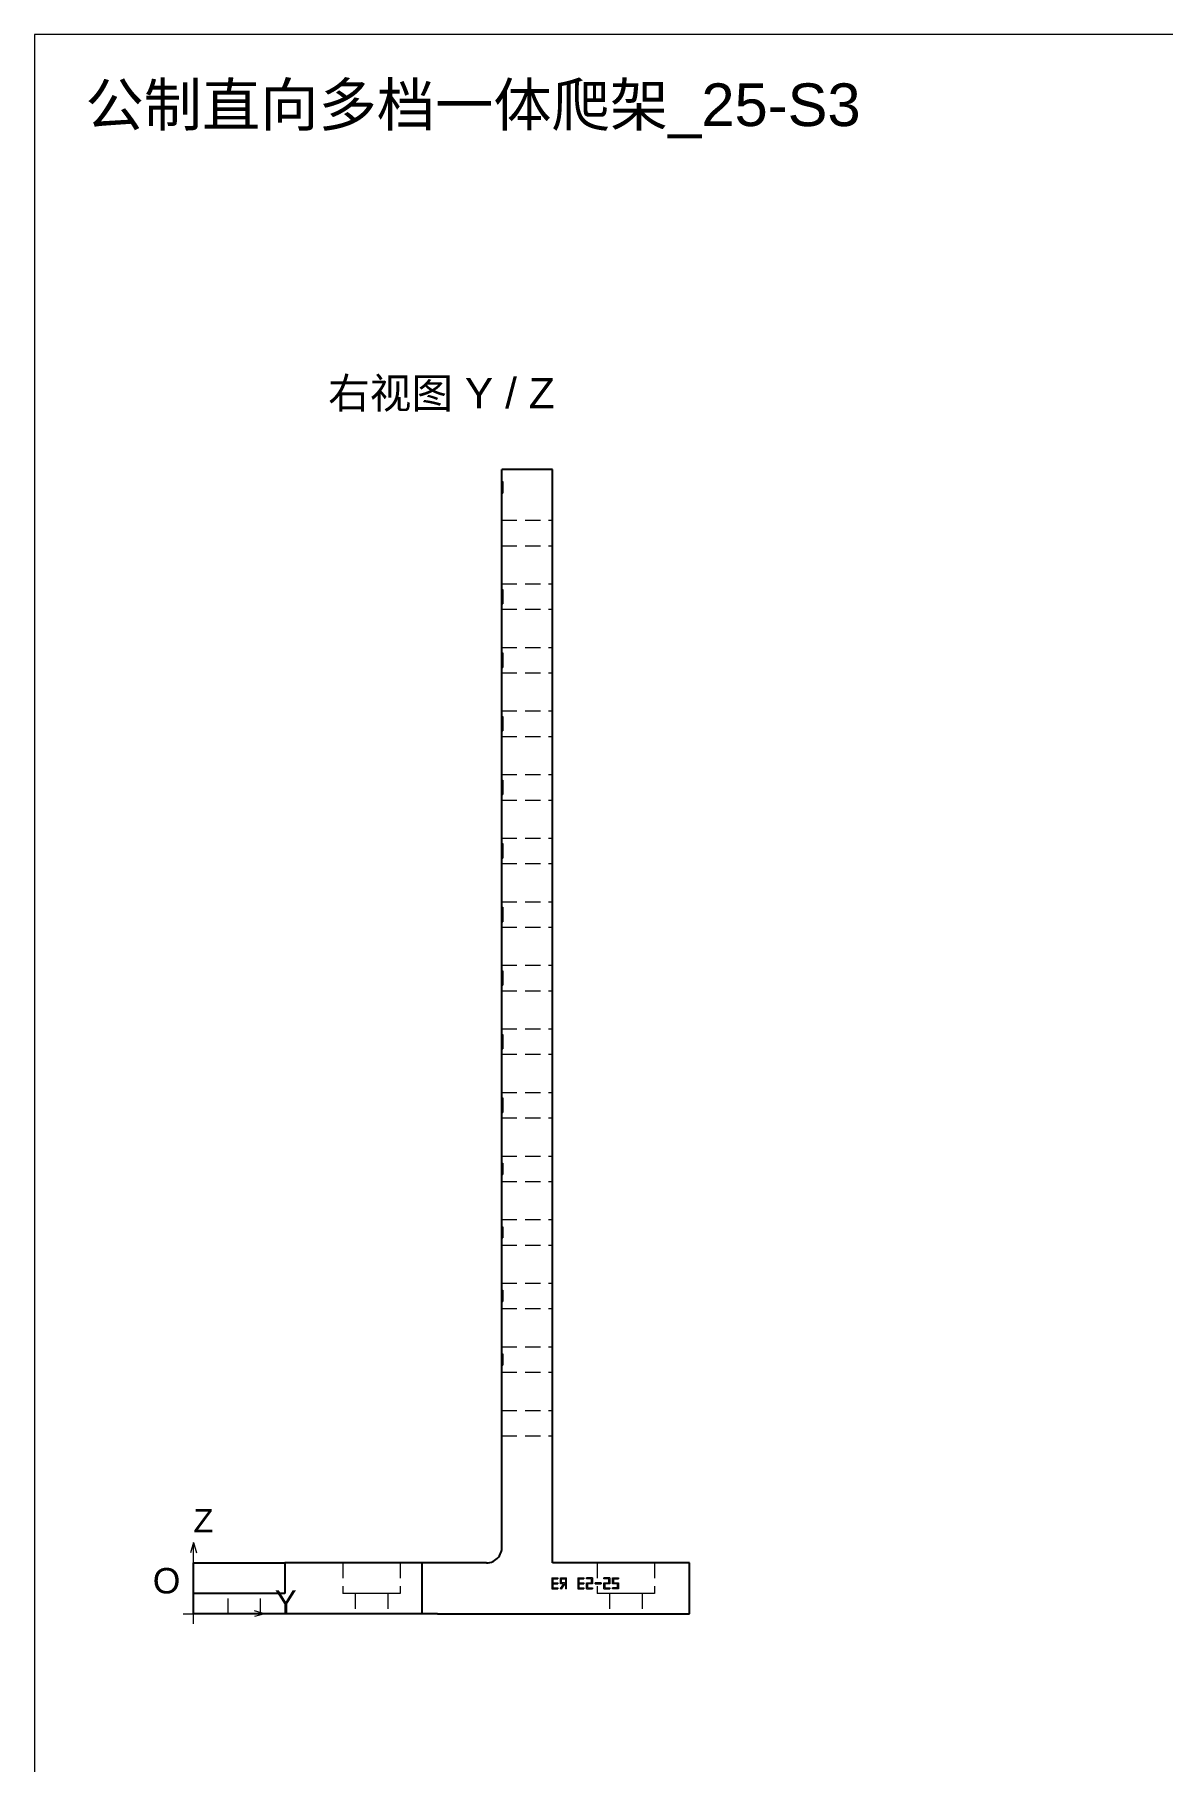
# Paper-space layout '01_三视图' of a CAD drawing. Header units: millimetres. Extents: x 8 to 451, y 8 to 289.
# Drawn here: x 8 to 118.9, y 119.2 to 289 of the extents above; entities that cross this region are included whole.
import ezdxf
from ezdxf.enums import TextEntityAlignment as Align

# ---------------------------------------------------------------- set-up
doc = ezdxf.new("R2010")
doc.units = ezdxf.units.MM
doc.linetypes.add('WP_HIDDEN', pattern=[2.3, 1.5, -0.8])
for name, color, linetype, lineweight in [('ANNOTATIONS', 7, 'CONTINUOUS', 18), ('HIDDEN', 7, 'WP_HIDDEN', 13), ('VISIBLE', 7, 'CONTINUOUS', 25)]:
    doc.layers.add(name, color=color, linetype=linetype, lineweight=lineweight)
doc.styles.add('CJK', font='Arial Unicode.ttf')

psp = doc.layouts.new('01_三视图')

# ---------------------------------------------------------------- linework, layer by layer
at = {"layer": 'ANNOTATIONS'}
for p, q in [((412, 289), (8, 289)), ((8, 289), (8, 8)), ((23.62, 140.75), (23.34, 139.75)), ((23.62, 133.75), (23.62, 140.75)), ((23.62, 140.75), (23.91, 139.75)), ((23.62, 132.75), (23.62, 134.75)), ((22.62, 133.75), (24.62, 133.75)), ((23.62, 133.75), (30.62, 133.75)), ((30.62, 133.75), (29.62, 134.03)), ((30.62, 133.75), (29.62, 133.47))]:
    psp.add_line(p, q, dxfattribs=at)
at = {"layer": 'HIDDEN'}
for points in [[(53.92, 245.05), (53.92, 243.95)], [(53.92, 244.95), (53.92, 245.05)], [(53.92, 245.05), (53.92, 244.45)], [(53.92, 245.05), (54.03, 245.05)], [(53.92, 244.55), (53.92, 244.95)], [(53.92, 244.95), (54.03, 244.95)], [(53.92, 244.57), (53.92, 244.55)], [(53.92, 244.57), (54.03, 244.57)], [(53.92, 244.45), (53.92, 244.55)], [(53.92, 244.55), (53.92, 243.95)], [(53.92, 244.55), (54.03, 244.55)], [(54.03, 245.05), (54.03, 243.95)], [(54.03, 244.95), (54.03, 245.05)], [(54.03, 245.05), (54.03, 244.45)], [(54.03, 244.55), (54.03, 244.95)], [(54.03, 244.57), (54.03, 244.55)], [(54.03, 244.45), (54.03, 244.55)], [(54.03, 244.55), (54.03, 243.95)], [(53.92, 244.05), (53.92, 244.45)], [(53.92, 244.45), (53.92, 243.99)], [(53.92, 243.93), (53.92, 244.45)], [(53.92, 244.45), (53.92, 243.95)], [(53.92, 244.45), (54.03, 244.45)], [(53.92, 243.95), (53.92, 244.05)], [(53.92, 244.05), (54.03, 244.05)], [(53.92, 243.99), (53.92, 243.93)], [(53.92, 243.99), (54.03, 243.99)], [(53.92, 243.95), (54.03, 243.95)], [(53.92, 243.93), (54.03, 243.93)], [(54.03, 244.05), (54.03, 244.45)], [(54.03, 244.45), (54.03, 243.99)], [(54.03, 243.93), (54.03, 244.45)], [(54.03, 244.45), (54.03, 243.95)], [(54.03, 243.95), (54.03, 244.05)], [(54.03, 243.99), (54.03, 243.93)], [(53.92, 238.75), (53.92, 238.78), (53.92, 238.87), (53.92, 239.02), (53.92, 239.22), (53.92, 239.46), (53.92, 239.72), (53.92, 240), (53.92, 240.28), (53.92, 240.54), (53.92, 240.78), (53.92, 240.98), (53.92, 241.13), (53.92, 241.22), (53.92, 241.25)], [(53.92, 241.25), (58.93, 241.25)], [(58.93, 238.75), (58.93, 238.78), (58.93, 238.87), (58.93, 239.02), (58.93, 239.22), (58.93, 239.46), (58.93, 239.72), (58.93, 240), (58.93, 240.28), (58.93, 240.54), (58.93, 240.78), (58.93, 240.98), (58.93, 241.13), (58.93, 241.22), (58.93, 241.25)], [(53.92, 238.75), (58.93, 238.75)], [(53.92, 232.5), (53.92, 232.53), (53.92, 232.62), (53.92, 232.77), (53.92, 232.97), (53.92, 233.21), (53.92, 233.47), (53.92, 233.75), (53.92, 234.03), (53.92, 234.29), (53.92, 234.53), (53.92, 234.73), (53.92, 234.88), (53.92, 234.97), (53.92, 235)], [(53.92, 235), (58.93, 235)], [(53.92, 233.2), (53.92, 234.46)], [(53.92, 234.46), (53.92, 233.46)], [(53.92, 234.46), (54.03, 234.46)], [(53.92, 233.2), (53.92, 234.3)], [(53.92, 234.3), (53.92, 233.7)], [(53.92, 234.2), (53.92, 234.3)], [(53.92, 233.46), (53.92, 234.3)], [(53.92, 234.3), (53.92, 233.04)], [(53.92, 234.3), (54.03, 234.3)], [(54.03, 233.2), (54.03, 234.46)], [(54.03, 234.46), (54.03, 233.46)], [(54.03, 234.3), (54.03, 233.2)], [(54.03, 234.2), (54.03, 234.3)], [(54.03, 234.3), (54.03, 233.7)], [(54.03, 233.46), (54.03, 234.3)], [(54.03, 234.3), (54.03, 233.04)], [(58.93, 232.5), (58.93, 232.53), (58.93, 232.62), (58.93, 232.77), (58.93, 232.97), (58.93, 233.21), (58.93, 233.47), (58.93, 233.75), (58.93, 234.03), (58.93, 234.29), (58.93, 234.53), (58.93, 234.73), (58.93, 234.88), (58.93, 234.97), (58.93, 235)], [(53.92, 233.8), (53.92, 234.2)], [(53.92, 233.3), (53.92, 234.2)], [(53.92, 234.2), (54.03, 234.2)], [(53.92, 233.04), (53.92, 234.04)], [(53.92, 234.04), (53.92, 233.2)], [(53.92, 234.04), (54.03, 234.04)], [(53.92, 233.2), (53.92, 233.8)], [(53.92, 233.8), (54.03, 233.8)], [(53.92, 233.7), (53.92, 233.3)], [(53.92, 233.7), (54.03, 233.7)], [(53.92, 233.46), (54.03, 233.46)], [(53.92, 233.3), (53.92, 233.2)], [(53.92, 233.3), (54.03, 233.3)], [(53.92, 233.2), (54.03, 233.2)], [(53.92, 233.04), (54.03, 233.04)], [(54.03, 233.8), (54.03, 234.2)], [(54.03, 234.2), (54.03, 233.3)], [(54.03, 234.04), (54.03, 233.2)], [(54.03, 233.04), (54.03, 234.04)], [(54.03, 233.2), (54.03, 233.8)], [(54.03, 233.7), (54.03, 233.3)], [(54.03, 233.3), (54.03, 233.2)], [(53.92, 232.5), (58.93, 232.5)], [(53.92, 226.25), (53.92, 226.28), (53.92, 226.37), (53.92, 226.52), (53.92, 226.72), (53.92, 226.96), (53.92, 227.22), (53.92, 227.5), (53.92, 227.78), (53.92, 228.04), (53.92, 228.28), (53.92, 228.48), (53.92, 228.63), (53.92, 228.72), (53.92, 228.75)], [(53.92, 228.75), (58.93, 228.75)], [(53.92, 226.95), (53.92, 228.21)], [(53.92, 228.21), (53.92, 227.21)], [(53.92, 228.21), (54.03, 228.21)], [(53.92, 227.84), (53.92, 228.17)], [(53.92, 228.17), (53.92, 227.05)], [(53.92, 228.17), (54.03, 228.17)], [(53.92, 227.45), (53.92, 228.05)], [(53.92, 228.05), (53.92, 227.95)], [(53.92, 228.05), (53.92, 226.95)], [(53.92, 227.21), (53.92, 228.05)], [(53.92, 228.05), (53.92, 226.79)], [(53.92, 228.05), (54.03, 228.05)], [(53.92, 227.95), (53.92, 227.55)], [(53.92, 226.95), (53.92, 227.95)], [(53.92, 227.05), (53.92, 227.95)], [(53.92, 227.95), (54.03, 227.95)], [(53.92, 227.78), (53.92, 227.84)], [(53.92, 227.84), (54.03, 227.84)], [(53.92, 227.05), (53.92, 227.83)], [(53.92, 227.83), (53.92, 227.78)], [(53.92, 227.83), (54.03, 227.83)], [(53.92, 226.79), (53.92, 227.79)], [(53.92, 227.79), (53.92, 226.95)], [(53.92, 227.79), (54.03, 227.79)], [(53.92, 227.78), (54.03, 227.78)], [(53.92, 227.55), (53.92, 226.95)], [(53.92, 227.55), (54.03, 227.55)], [(54.03, 226.95), (54.03, 228.21)], [(54.03, 228.21), (54.03, 227.21)], [(54.03, 228.17), (54.03, 227.05)], [(54.03, 227.84), (54.03, 228.17)], [(54.03, 228.05), (54.03, 227.95)], [(54.03, 227.45), (54.03, 228.05)], [(54.03, 228.05), (54.03, 226.95)], [(54.03, 227.21), (54.03, 228.05)], [(54.03, 228.05), (54.03, 226.79)], [(54.03, 227.95), (54.03, 227.55)], [(54.03, 226.95), (54.03, 227.95)], [(54.03, 227.95), (54.03, 227.05)], [(54.03, 227.78), (54.03, 227.84)], [(54.03, 227.83), (54.03, 227.78)], [(54.03, 227.05), (54.03, 227.83)], [(54.03, 227.79), (54.03, 226.95)], [(54.03, 226.79), (54.03, 227.79)], [(54.03, 227.55), (54.03, 226.95)], [(58.93, 226.25), (58.93, 226.28), (58.93, 226.37), (58.93, 226.52), (58.93, 226.72), (58.93, 226.96), (58.93, 227.22), (58.93, 227.5), (58.93, 227.78), (58.93, 228.04), (58.93, 228.28), (58.93, 228.48), (58.93, 228.63), (58.93, 228.72), (58.93, 228.75)], [(53.92, 227.05), (53.92, 227.45)], [(53.92, 227.45), (54.03, 227.45)], [(53.92, 227.21), (54.03, 227.21)], [(53.92, 226.95), (53.92, 227.05)], [(53.92, 227.05), (54.03, 227.05)], [(53.92, 226.95), (54.03, 226.95)], [(53.92, 226.79), (54.03, 226.79)], [(53.92, 226.25), (58.93, 226.25)], [(54.03, 227.05), (54.03, 227.45)], [(54.03, 226.95), (54.03, 227.05)], [(53.92, 220), (53.92, 220.03), (53.92, 220.12), (53.92, 220.27), (53.92, 220.47), (53.92, 220.71), (53.92, 220.97), (53.92, 221.25), (53.92, 221.53), (53.92, 221.79), (53.92, 222.03), (53.92, 222.23), (53.92, 222.38), (53.92, 222.47), (53.92, 222.5)], [(53.92, 222.5), (58.93, 222.5)], [(58.93, 220), (58.93, 220.03), (58.93, 220.12), (58.93, 220.27), (58.93, 220.47), (58.93, 220.71), (58.93, 220.97), (58.93, 221.25), (58.93, 221.53), (58.93, 221.79), (58.93, 222.03), (58.93, 222.23), (58.93, 222.38), (58.93, 222.47), (58.93, 222.5)], [(53.92, 220.7), (53.92, 221.96)], [(53.92, 221.96), (53.92, 220.96)], [(53.92, 221.96), (54.03, 221.96)], [(53.92, 221.59), (53.92, 221.92)], [(53.92, 221.92), (53.92, 220.8)], [(53.92, 221.92), (54.03, 221.92)], [(53.92, 221.2), (53.92, 221.8)], [(53.92, 221.8), (53.92, 221.7)], [(53.92, 221.8), (53.92, 220.7)], [(53.92, 220.96), (53.92, 221.8)], [(53.92, 221.8), (53.92, 220.54)], [(53.92, 221.8), (54.03, 221.8)], [(53.92, 221.7), (53.92, 221.3)], [(53.92, 220.7), (53.92, 221.7)], [(53.92, 220.8), (53.92, 221.7)], [(53.92, 221.7), (54.03, 221.7)], [(53.92, 221.53), (53.92, 221.59)], [(53.92, 221.59), (54.03, 221.59)], [(53.92, 220.8), (53.92, 221.58)], [(53.92, 221.58), (53.92, 221.53)], [(53.92, 221.58), (54.03, 221.58)], [(53.92, 220.54), (53.92, 221.54)], [(53.92, 221.54), (53.92, 220.7)], [(53.92, 221.54), (54.03, 221.54)], [(53.92, 221.53), (54.03, 221.53)], [(53.92, 221.3), (53.92, 220.7)], [(53.92, 221.3), (54.03, 221.3)], [(53.92, 220.8), (53.92, 221.2)], [(53.92, 221.2), (54.03, 221.2)], [(53.92, 220.96), (54.03, 220.96)], [(53.92, 220.7), (53.92, 220.8)], [(53.92, 220.8), (54.03, 220.8)], [(53.92, 220.7), (54.03, 220.7)], [(54.03, 220.7), (54.03, 221.96)], [(54.03, 221.96), (54.03, 220.96)], [(54.03, 221.92), (54.03, 220.8)], [(54.03, 221.59), (54.03, 221.92)], [(54.03, 221.8), (54.03, 221.7)], [(54.03, 221.2), (54.03, 221.8)], [(54.03, 221.8), (54.03, 220.7)], [(54.03, 220.96), (54.03, 221.8)], [(54.03, 221.8), (54.03, 220.54)], [(54.03, 221.7), (54.03, 221.3)], [(54.03, 220.7), (54.03, 221.7)], [(54.03, 221.7), (54.03, 220.8)], [(54.03, 221.53), (54.03, 221.59)], [(54.03, 221.58), (54.03, 221.53)], [(54.03, 220.8), (54.03, 221.58)], [(54.03, 221.54), (54.03, 220.7)], [(54.03, 220.54), (54.03, 221.54)], [(54.03, 221.3), (54.03, 220.7)], [(54.03, 220.8), (54.03, 221.2)], [(54.03, 220.7), (54.03, 220.8)], [(53.92, 220.54), (54.03, 220.54)], [(53.92, 220), (58.93, 220)], [(53.92, 213.75), (53.92, 213.78), (53.92, 213.87), (53.92, 214.02), (53.92, 214.22), (53.92, 214.46), (53.92, 214.72), (53.92, 215), (53.92, 215.28), (53.92, 215.54), (53.92, 215.78), (53.92, 215.98), (53.92, 216.13), (53.92, 216.22), (53.92, 216.25)], [(53.92, 216.25), (58.93, 216.25)], [(53.92, 214.45), (53.92, 215.71)], [(53.92, 215.71), (53.92, 214.71)], [(53.92, 215.71), (54.03, 215.71)], [(53.92, 215.34), (53.92, 215.67)], [(53.92, 215.67), (53.92, 214.55)], [(53.92, 215.67), (54.03, 215.67)], [(54.03, 214.45), (54.03, 215.71)], [(54.03, 215.71), (54.03, 214.71)], [(54.03, 215.67), (54.03, 214.55)], [(54.03, 215.34), (54.03, 215.67)], [(58.93, 213.75), (58.93, 213.78), (58.93, 213.87), (58.93, 214.02), (58.93, 214.22), (58.93, 214.46), (58.93, 214.72), (58.93, 215), (58.93, 215.28), (58.93, 215.54), (58.93, 215.78), (58.93, 215.98), (58.93, 216.13), (58.93, 216.22), (58.93, 216.25)], [(53.92, 214.95), (53.92, 215.55)], [(53.92, 215.55), (53.92, 215.45)], [(53.92, 214.45), (53.92, 215.55)], [(53.92, 214.71), (53.92, 215.55)], [(53.92, 215.55), (53.92, 214.29)], [(53.92, 215.55), (54.03, 215.55)], [(53.92, 215.45), (53.92, 215.05)], [(53.92, 214.55), (53.92, 215.45)], [(53.92, 215.45), (54.03, 215.45)], [(53.92, 215.28), (53.92, 215.34)], [(53.92, 215.34), (54.03, 215.34)], [(53.92, 214.55), (53.92, 215.33)], [(53.92, 215.33), (53.92, 215.28)], [(53.92, 215.33), (54.03, 215.33)], [(53.92, 214.29), (53.92, 215.29)], [(53.92, 215.29), (53.92, 214.45)], [(53.92, 215.29), (54.03, 215.29)], [(53.92, 215.28), (54.03, 215.28)], [(53.92, 215.05), (53.92, 214.45)], [(53.92, 215.05), (54.03, 215.05)], [(53.92, 214.55), (53.92, 214.95)], [(53.92, 214.95), (54.03, 214.95)], [(53.92, 214.71), (54.03, 214.71)], [(53.92, 214.45), (53.92, 214.55)], [(53.92, 214.55), (54.03, 214.55)], [(53.92, 214.45), (54.03, 214.45)], [(53.92, 214.29), (54.03, 214.29)], [(54.03, 215.55), (54.03, 215.45)], [(54.03, 214.95), (54.03, 215.55)], [(54.03, 214.45), (54.03, 215.55)], [(54.03, 214.71), (54.03, 215.55)], [(54.03, 215.55), (54.03, 214.29)], [(54.03, 215.45), (54.03, 215.05)], [(54.03, 215.45), (54.03, 214.55)], [(54.03, 215.28), (54.03, 215.34)], [(54.03, 215.33), (54.03, 215.28)], [(54.03, 214.55), (54.03, 215.33)], [(54.03, 215.29), (54.03, 214.45)], [(54.03, 214.29), (54.03, 215.29)], [(54.03, 215.05), (54.03, 214.45)], [(54.03, 214.55), (54.03, 214.95)], [(54.03, 214.45), (54.03, 214.55)], [(53.92, 213.75), (58.93, 213.75)], [(53.92, 207.5), (53.92, 207.53), (53.92, 207.62), (53.92, 207.77), (53.92, 207.97), (53.92, 208.21), (53.92, 208.47), (53.92, 208.75), (53.92, 209.03), (53.92, 209.29), (53.92, 209.53), (53.92, 209.73), (53.92, 209.88), (53.92, 209.97), (53.92, 210)], [(53.92, 210), (58.93, 210)], [(53.92, 208.2), (53.92, 209.46)], [(53.92, 209.46), (53.92, 208.46)], [(53.92, 209.46), (54.03, 209.46)], [(53.92, 209.09), (53.92, 209.42)], [(53.92, 209.42), (53.92, 208.3)], [(53.92, 209.42), (54.03, 209.42)], [(53.92, 208.2), (53.92, 209.3)], [(53.92, 208.7), (53.92, 209.3)], [(53.92, 209.3), (53.92, 209.2)], [(53.92, 208.46), (53.92, 209.3)], [(53.92, 209.3), (53.92, 208.04)], [(53.92, 209.3), (54.03, 209.3)], [(53.92, 209.2), (53.92, 208.8)], [(53.92, 208.3), (53.92, 209.2)], [(53.92, 209.2), (54.03, 209.2)], [(53.92, 209.03), (53.92, 209.09)], [(53.92, 209.09), (54.03, 209.09)], [(53.92, 208.3), (53.92, 209.08)], [(53.92, 209.08), (53.92, 209.03)], [(53.92, 209.08), (54.03, 209.08)], [(53.92, 208.04), (53.92, 209.04)], [(53.92, 209.04), (53.92, 208.2)], [(53.92, 209.04), (54.03, 209.04)], [(53.92, 209.03), (54.03, 209.03)], [(54.03, 208.2), (54.03, 209.46)], [(54.03, 209.46), (54.03, 208.46)], [(54.03, 209.42), (54.03, 208.3)], [(54.03, 209.09), (54.03, 209.42)], [(54.03, 209.3), (54.03, 208.2)], [(54.03, 209.3), (54.03, 209.2)], [(54.03, 208.7), (54.03, 209.3)], [(54.03, 208.46), (54.03, 209.3)], [(54.03, 209.3), (54.03, 208.04)], [(54.03, 209.2), (54.03, 208.8)], [(54.03, 209.2), (54.03, 208.3)], [(54.03, 209.03), (54.03, 209.09)], [(54.03, 209.08), (54.03, 209.03)], [(54.03, 208.3), (54.03, 209.08)], [(54.03, 209.04), (54.03, 208.2)], [(54.03, 208.04), (54.03, 209.04)], [(58.93, 207.5), (58.93, 207.53), (58.93, 207.62), (58.93, 207.77), (58.93, 207.97), (58.93, 208.21), (58.93, 208.47), (58.93, 208.75), (58.93, 209.03), (58.93, 209.29), (58.93, 209.53), (58.93, 209.73), (58.93, 209.88), (58.93, 209.97), (58.93, 210)], [(53.92, 208.8), (53.92, 208.2)], [(53.92, 208.8), (54.03, 208.8)], [(53.92, 208.3), (53.92, 208.7)], [(53.92, 208.7), (54.03, 208.7)], [(53.92, 208.46), (54.03, 208.46)], [(53.92, 208.2), (53.92, 208.3)], [(53.92, 208.3), (54.03, 208.3)], [(53.92, 208.2), (54.03, 208.2)], [(53.92, 208.04), (54.03, 208.04)], [(53.92, 207.5), (58.93, 207.5)], [(54.03, 208.8), (54.03, 208.2)], [(54.03, 208.3), (54.03, 208.7)], [(54.03, 208.2), (54.03, 208.3)], [(53.92, 201.25), (53.92, 201.28), (53.92, 201.37), (53.92, 201.52), (53.92, 201.72), (53.92, 201.96), (53.92, 202.22), (53.92, 202.5), (53.92, 202.78), (53.92, 203.04), (53.92, 203.28), (53.92, 203.48), (53.92, 203.63), (53.92, 203.72), (53.92, 203.75)], [(53.92, 203.75), (58.93, 203.75)], [(58.93, 201.25), (58.93, 201.28), (58.93, 201.37), (58.93, 201.52), (58.93, 201.72), (58.93, 201.96), (58.93, 202.22), (58.93, 202.5), (58.93, 202.78), (58.93, 203.04), (58.93, 203.28), (58.93, 203.48), (58.93, 203.63), (58.93, 203.72), (58.93, 203.75)], [(53.92, 201.95), (53.92, 203.21)], [(53.92, 203.21), (53.92, 202.21)], [(53.92, 203.21), (54.03, 203.21)], [(53.92, 202.84), (53.92, 203.17)], [(53.92, 203.17), (53.92, 202.05)], [(53.92, 203.17), (54.03, 203.17)], [(53.92, 202.45), (53.92, 203.05)], [(53.92, 203.05), (53.92, 202.95)], [(53.92, 203.05), (53.92, 201.95)], [(53.92, 202.21), (53.92, 203.05)], [(53.92, 203.05), (53.92, 201.79)], [(53.92, 203.05), (54.03, 203.05)], [(53.92, 202.95), (53.92, 202.55)], [(53.92, 201.95), (53.92, 202.95)], [(53.92, 202.05), (53.92, 202.95)], [(53.92, 202.95), (54.03, 202.95)], [(53.92, 202.78), (53.92, 202.84)], [(53.92, 202.84), (54.03, 202.84)], [(53.92, 202.05), (53.92, 202.83)], [(53.92, 202.83), (53.92, 202.78)], [(53.92, 202.83), (54.03, 202.83)], [(53.92, 201.79), (53.92, 202.79)], [(53.92, 202.79), (53.92, 201.95)], [(53.92, 202.79), (54.03, 202.79)], [(53.92, 202.78), (54.03, 202.78)], [(53.92, 202.55), (53.92, 201.95)], [(53.92, 202.45), (53.92, 202.55)], [(53.92, 202.55), (54.03, 202.55)], [(53.92, 202.05), (53.92, 202.45)], [(53.92, 202.45), (54.03, 202.45)], [(53.92, 202.21), (54.03, 202.21)], [(53.92, 201.95), (53.92, 202.05)], [(53.92, 202.05), (54.03, 202.05)], [(54.03, 201.95), (54.03, 203.21)], [(54.03, 203.21), (54.03, 202.21)], [(54.03, 203.17), (54.03, 202.05)], [(54.03, 202.84), (54.03, 203.17)], [(54.03, 203.05), (54.03, 202.95)], [(54.03, 202.45), (54.03, 203.05)], [(54.03, 203.05), (54.03, 201.95)], [(54.03, 202.21), (54.03, 203.05)], [(54.03, 203.05), (54.03, 201.79)], [(54.03, 202.95), (54.03, 202.55)], [(54.03, 201.95), (54.03, 202.95)], [(54.03, 202.95), (54.03, 202.05)], [(54.03, 202.78), (54.03, 202.84)], [(54.03, 202.83), (54.03, 202.78)], [(54.03, 202.05), (54.03, 202.83)], [(54.03, 202.79), (54.03, 201.95)], [(54.03, 201.79), (54.03, 202.79)], [(54.03, 202.55), (54.03, 201.95)], [(54.03, 202.45), (54.03, 202.55)], [(54.03, 202.05), (54.03, 202.45)], [(54.03, 201.95), (54.03, 202.05)], [(53.92, 201.95), (54.03, 201.95)], [(53.92, 201.79), (54.03, 201.79)], [(53.92, 201.25), (58.93, 201.25)], [(53.92, 195), (53.92, 195.03), (53.92, 195.12), (53.92, 195.27), (53.92, 195.47), (53.92, 195.71), (53.92, 195.97), (53.92, 196.25), (53.92, 196.53), (53.92, 196.79), (53.92, 197.03), (53.92, 197.23), (53.92, 197.38), (53.92, 197.47), (53.92, 197.5)], [(53.92, 197.5), (58.93, 197.5)], [(53.92, 195.7), (53.92, 196.96)], [(53.92, 196.96), (53.92, 195.96)], [(53.92, 196.96), (54.03, 196.96)], [(54.03, 195.7), (54.03, 196.96)], [(54.03, 196.96), (54.03, 195.96)], [(58.93, 195), (58.93, 195.03), (58.93, 195.12), (58.93, 195.27), (58.93, 195.47), (58.93, 195.71), (58.93, 195.97), (58.93, 196.25), (58.93, 196.53), (58.93, 196.79), (58.93, 197.03), (58.93, 197.23), (58.93, 197.38), (58.93, 197.47), (58.93, 197.5)], [(53.92, 196.59), (53.92, 196.92)], [(53.92, 196.92), (53.92, 195.8)], [(53.92, 196.92), (54.03, 196.92)], [(53.92, 196.2), (53.92, 196.8)], [(53.92, 196.8), (53.92, 196.7)], [(53.92, 195.96), (53.92, 196.8)], [(53.92, 196.8), (53.92, 195.54)], [(53.92, 196.8), (54.03, 196.8)], [(53.92, 196.7), (53.92, 196.3)], [(53.92, 195.8), (53.92, 196.7)], [(53.92, 196.7), (54.03, 196.7)], [(53.92, 196.53), (53.92, 196.59)], [(53.92, 196.59), (54.03, 196.59)], [(53.92, 195.8), (53.92, 196.58)], [(53.92, 196.58), (53.92, 196.53)], [(53.92, 196.58), (54.03, 196.58)], [(53.92, 195.54), (53.92, 196.54)], [(53.92, 196.54), (53.92, 195.7)], [(53.92, 196.54), (54.03, 196.54)], [(53.92, 196.53), (54.03, 196.53)], [(53.92, 196.3), (53.92, 195.7)], [(53.92, 196.3), (54.03, 196.3)], [(53.92, 195.8), (53.92, 196.2)], [(53.92, 196.2), (54.03, 196.2)], [(53.92, 195.96), (54.03, 195.96)], [(53.92, 195.7), (53.92, 195.8)], [(53.92, 195.8), (54.03, 195.8)], [(53.92, 195.7), (54.03, 195.7)], [(53.92, 195.54), (54.03, 195.54)], [(54.03, 196.92), (54.03, 195.8)], [(54.03, 196.59), (54.03, 196.92)], [(54.03, 196.8), (54.03, 196.7)], [(54.03, 196.2), (54.03, 196.8)], [(54.03, 195.96), (54.03, 196.8)], [(54.03, 196.8), (54.03, 195.54)], [(54.03, 196.7), (54.03, 196.3)], [(54.03, 196.7), (54.03, 195.8)], [(54.03, 196.53), (54.03, 196.59)], [(54.03, 196.58), (54.03, 196.53)], [(54.03, 195.8), (54.03, 196.58)], [(54.03, 196.54), (54.03, 195.7)], [(54.03, 195.54), (54.03, 196.54)], [(54.03, 196.3), (54.03, 195.7)], [(54.03, 195.8), (54.03, 196.2)], [(54.03, 195.7), (54.03, 195.8)], [(53.92, 195), (58.93, 195)], [(53.92, 188.75), (53.92, 188.78), (53.92, 188.87), (53.92, 189.02), (53.92, 189.22), (53.92, 189.46), (53.92, 189.72), (53.92, 190), (53.92, 190.28), (53.92, 190.54), (53.92, 190.78), (53.92, 190.98), (53.92, 191.13), (53.92, 191.22), (53.92, 191.25)], [(53.92, 191.25), (58.93, 191.25)], [(53.92, 189.45), (53.92, 190.71)], [(53.92, 190.71), (53.92, 189.71)], [(53.92, 190.71), (54.03, 190.71)], [(53.92, 190.34), (53.92, 190.67)], [(53.92, 190.67), (53.92, 189.55)], [(53.92, 190.67), (54.03, 190.67)], [(53.92, 189.95), (53.92, 190.55)], [(53.92, 190.55), (53.92, 190.45)], [(53.92, 189.71), (53.92, 190.55)], [(53.92, 190.55), (53.92, 189.29)], [(53.92, 190.55), (54.03, 190.55)], [(53.92, 190.45), (53.92, 190.05)], [(53.92, 189.55), (53.92, 190.45)], [(53.92, 190.45), (54.03, 190.45)], [(53.92, 190.28), (53.92, 190.34)], [(53.92, 190.34), (54.03, 190.34)], [(53.92, 189.55), (53.92, 190.33)], [(53.92, 190.33), (53.92, 190.28)], [(53.92, 190.33), (54.03, 190.33)], [(53.92, 189.29), (53.92, 190.29)], [(53.92, 190.29), (53.92, 189.45)], [(53.92, 190.29), (54.03, 190.29)], [(53.92, 190.28), (54.03, 190.28)], [(54.03, 189.45), (54.03, 190.71)], [(54.03, 190.71), (54.03, 189.71)], [(54.03, 190.67), (54.03, 189.55)], [(54.03, 190.34), (54.03, 190.67)], [(54.03, 190.55), (54.03, 190.45)], [(54.03, 189.95), (54.03, 190.55)], [(54.03, 189.71), (54.03, 190.55)], [(54.03, 190.55), (54.03, 189.29)], [(54.03, 190.45), (54.03, 190.05)], [(54.03, 190.45), (54.03, 189.55)], [(54.03, 190.28), (54.03, 190.34)], [(54.03, 190.33), (54.03, 190.28)], [(54.03, 189.55), (54.03, 190.33)], [(54.03, 190.29), (54.03, 189.45)], [(54.03, 189.29), (54.03, 190.29)], [(58.93, 188.75), (58.93, 188.78), (58.93, 188.87), (58.93, 189.02), (58.93, 189.22), (58.93, 189.46), (58.93, 189.72), (58.93, 190), (58.93, 190.28), (58.93, 190.54), (58.93, 190.78), (58.93, 190.98), (58.93, 191.13), (58.93, 191.22), (58.93, 191.25)], [(53.92, 190.05), (53.92, 189.45)], [(53.92, 190.05), (54.03, 190.05)], [(53.92, 189.55), (53.92, 189.95)], [(53.92, 189.95), (54.03, 189.95)], [(53.92, 189.71), (54.03, 189.71)], [(53.92, 189.45), (53.92, 189.55)], [(53.92, 189.55), (54.03, 189.55)], [(53.92, 189.45), (54.03, 189.45)], [(53.92, 189.29), (54.03, 189.29)], [(53.92, 188.75), (58.93, 188.75)], [(54.03, 190.05), (54.03, 189.45)], [(54.03, 189.55), (54.03, 189.95)], [(54.03, 189.45), (54.03, 189.55)], [(53.92, 182.5), (53.92, 182.53), (53.92, 182.62), (53.92, 182.77), (53.92, 182.97), (53.92, 183.21), (53.92, 183.47), (53.92, 183.75), (53.92, 184.03), (53.92, 184.29), (53.92, 184.53), (53.92, 184.73), (53.92, 184.88), (53.92, 184.97), (53.92, 185)], [(53.92, 185), (58.93, 185)], [(53.92, 183.2), (53.92, 184.46)], [(53.92, 184.46), (53.92, 183.46)], [(53.92, 184.46), (54.03, 184.46)], [(53.92, 184.09), (53.92, 184.42)], [(53.92, 184.42), (53.92, 183.3)], [(53.92, 184.42), (54.03, 184.42)], [(53.92, 183.2), (53.92, 184.3)], [(53.92, 183.46), (53.92, 184.3)], [(53.92, 184.3), (53.92, 183.04)], [(53.92, 184.2), (53.92, 184.3)], [(53.92, 184.3), (54.03, 184.3)], [(53.92, 183.3), (53.92, 184.2)], [(53.92, 184.2), (54.03, 184.2)], [(53.92, 184.03), (53.92, 184.09)], [(53.92, 184.09), (54.03, 184.09)], [(53.92, 183.3), (53.92, 184.08)], [(53.92, 184.08), (53.92, 184.03)], [(53.92, 184.08), (54.03, 184.08)], [(53.92, 183.04), (53.92, 184.04)], [(53.92, 184.04), (53.92, 183.2)], [(53.92, 184.04), (54.03, 184.04)], [(53.92, 184.03), (54.03, 184.03)], [(53.92, 183.46), (54.03, 183.46)], [(54.03, 183.2), (54.03, 184.46)], [(54.03, 184.46), (54.03, 183.46)], [(54.03, 184.42), (54.03, 183.3)], [(54.03, 184.09), (54.03, 184.42)], [(54.03, 184.3), (54.03, 183.2)], [(54.03, 183.46), (54.03, 184.3)], [(54.03, 184.3), (54.03, 183.04)], [(54.03, 184.3), (54.03, 184.2)], [(54.03, 184.2), (54.03, 183.3)], [(54.03, 184.03), (54.03, 184.09)], [(54.03, 184.08), (54.03, 184.03)], [(54.03, 183.3), (54.03, 184.08)], [(54.03, 184.04), (54.03, 183.2)], [(54.03, 183.04), (54.03, 184.04)], [(58.93, 182.5), (58.93, 182.53), (58.93, 182.62), (58.93, 182.77), (58.93, 182.97), (58.93, 183.21), (58.93, 183.47), (58.93, 183.75), (58.93, 184.03), (58.93, 184.29), (58.93, 184.53), (58.93, 184.73), (58.93, 184.88), (58.93, 184.97), (58.93, 185)], [(53.92, 183.3), (53.92, 183.2)], [(53.92, 183.3), (54.03, 183.3)], [(53.92, 183.2), (54.03, 183.2)], [(53.92, 183.04), (54.03, 183.04)], [(53.92, 182.5), (58.93, 182.5)], [(54.03, 183.3), (54.03, 183.2)], [(53.92, 176.25), (53.92, 176.28), (53.92, 176.37), (53.92, 176.52), (53.92, 176.72), (53.92, 176.96), (53.92, 177.22), (53.92, 177.5), (53.92, 177.78), (53.92, 178.04), (53.92, 178.28), (53.92, 178.48), (53.92, 178.63), (53.92, 178.72), (53.92, 178.75)], [(53.92, 178.75), (58.93, 178.75)], [(58.93, 176.25), (58.93, 176.28), (58.93, 176.37), (58.93, 176.52), (58.93, 176.72), (58.93, 176.96), (58.93, 177.22), (58.93, 177.5), (58.93, 177.78), (58.93, 178.04), (58.93, 178.28), (58.93, 178.48), (58.93, 178.63), (58.93, 178.72), (58.93, 178.75)], [(53.92, 177.45), (53.92, 178.05)], [(53.92, 178.05), (53.92, 177.95)], [(53.92, 178.05), (53.92, 176.95)], [(53.92, 178.05), (53.92, 177.05)], [(53.92, 178.05), (54.03, 178.05)], [(53.92, 177.95), (53.92, 177.55)], [(53.92, 176.95), (53.92, 177.95)], [(53.92, 177.95), (54.03, 177.95)], [(53.92, 177.05), (53.92, 177.95)], [(53.92, 177.55), (53.92, 176.95)], [(53.92, 177.55), (54.03, 177.55)], [(53.92, 177.05), (53.92, 177.45)], [(53.92, 177.45), (54.03, 177.45)], [(53.92, 176.95), (53.92, 177.05)], [(53.92, 177.05), (54.03, 177.05)], [(53.92, 176.95), (54.03, 176.95)], [(54.03, 178.05), (54.03, 177.95)], [(54.03, 177.45), (54.03, 178.05)], [(54.03, 178.05), (54.03, 176.95)], [(54.03, 178.05), (54.03, 177.05)], [(54.03, 177.95), (54.03, 177.55)], [(54.03, 176.95), (54.03, 177.95)], [(54.03, 177.05), (54.03, 177.95)], [(54.03, 177.55), (54.03, 176.95)], [(54.03, 177.05), (54.03, 177.45)], [(54.03, 176.95), (54.03, 177.05)], [(53.92, 176.25), (58.93, 176.25)], [(53.92, 170), (53.92, 170.03), (53.92, 170.12), (53.92, 170.27), (53.92, 170.47), (53.92, 170.71), (53.92, 170.97), (53.92, 171.25), (53.92, 171.53), (53.92, 171.79), (53.92, 172.03), (53.92, 172.23), (53.92, 172.38), (53.92, 172.47), (53.92, 172.5)], [(53.92, 172.5), (58.93, 172.5)], [(53.92, 171.2), (53.92, 171.8)], [(53.92, 171.8), (53.92, 171.7)], [(53.92, 171.8), (53.92, 170.7)], [(53.92, 171.8), (53.92, 170.8)], [(53.92, 171.8), (54.03, 171.8)], [(53.92, 171.7), (53.92, 171.3)], [(53.92, 170.7), (53.92, 171.7)], [(53.92, 171.7), (54.03, 171.7)], [(53.92, 170.8), (53.92, 171.7)], [(54.03, 171.8), (54.03, 171.7)], [(54.03, 171.2), (54.03, 171.8)], [(54.03, 171.8), (54.03, 170.7)], [(54.03, 171.8), (54.03, 170.8)], [(54.03, 171.7), (54.03, 171.3)], [(54.03, 170.7), (54.03, 171.7)], [(54.03, 170.8), (54.03, 171.7)], [(58.93, 170), (58.93, 170.03), (58.93, 170.12), (58.93, 170.27), (58.93, 170.47), (58.93, 170.71), (58.93, 170.97), (58.93, 171.25), (58.93, 171.53), (58.93, 171.79), (58.93, 172.03), (58.93, 172.23), (58.93, 172.38), (58.93, 172.47), (58.93, 172.5)], [(53.92, 171.3), (53.92, 170.7)], [(53.92, 171.3), (54.03, 171.3)], [(53.92, 170.8), (53.92, 171.2)], [(53.92, 171.2), (54.03, 171.2)], [(53.92, 170.7), (53.92, 170.8)], [(53.92, 170.8), (54.03, 170.8)], [(53.92, 170.7), (54.03, 170.7)], [(53.92, 170), (58.93, 170)], [(54.03, 171.3), (54.03, 170.7)], [(54.03, 170.8), (54.03, 171.2)], [(54.03, 170.7), (54.03, 170.8)], [(53.92, 163.75), (53.92, 163.78), (53.92, 163.87), (53.92, 164.02), (53.92, 164.22), (53.92, 164.46), (53.92, 164.72), (53.92, 165), (53.92, 165.28), (53.92, 165.54), (53.92, 165.78), (53.92, 165.98), (53.92, 166.13), (53.92, 166.22), (53.92, 166.25)], [(53.92, 166.25), (58.93, 166.25)], [(53.92, 164.95), (53.92, 165.55)], [(53.92, 165.55), (53.92, 165.45)], [(53.92, 164.45), (53.92, 165.55)], [(53.92, 165.55), (53.92, 164.55)], [(53.92, 165.55), (54.03, 165.55)], [(53.92, 165.45), (53.92, 165.05)], [(53.92, 165.45), (53.92, 164.45)], [(53.92, 165.45), (54.03, 165.45)], [(53.92, 164.55), (53.92, 165.45)], [(53.92, 165.05), (53.92, 164.45)], [(53.92, 165.05), (54.03, 165.05)], [(53.92, 164.55), (53.92, 164.95)], [(53.92, 164.95), (54.03, 164.95)], [(54.03, 165.55), (54.03, 165.45)], [(54.03, 164.95), (54.03, 165.55)], [(54.03, 164.45), (54.03, 165.55)], [(54.03, 165.55), (54.03, 164.55)], [(54.03, 165.45), (54.03, 165.05)], [(54.03, 165.45), (54.03, 164.45)], [(54.03, 164.55), (54.03, 165.45)], [(54.03, 165.05), (54.03, 164.45)], [(54.03, 164.55), (54.03, 164.95)], [(58.93, 163.75), (58.93, 163.78), (58.93, 163.87), (58.93, 164.02), (58.93, 164.22), (58.93, 164.46), (58.93, 164.72), (58.93, 165), (58.93, 165.28), (58.93, 165.54), (58.93, 165.78), (58.93, 165.98), (58.93, 166.13), (58.93, 166.22), (58.93, 166.25)], [(53.92, 164.45), (53.92, 164.55)], [(53.92, 164.55), (54.03, 164.55)], [(53.92, 164.45), (54.03, 164.45)], [(53.92, 163.75), (58.93, 163.75)], [(54.03, 164.45), (54.03, 164.55)], [(53.92, 157.5), (53.92, 157.53), (53.92, 157.62), (53.92, 157.77), (53.92, 157.97), (53.92, 158.21), (53.92, 158.47), (53.92, 158.75), (53.92, 159.03), (53.92, 159.29), (53.92, 159.53), (53.92, 159.73), (53.92, 159.88), (53.92, 159.97), (53.92, 160)], [(53.92, 160), (58.93, 160)], [(58.93, 157.5), (58.93, 157.53), (58.93, 157.62), (58.93, 157.77), (58.93, 157.97), (58.93, 158.21), (58.93, 158.47), (58.93, 158.75), (58.93, 159.03), (58.93, 159.29), (58.93, 159.53), (58.93, 159.73), (58.93, 159.88), (58.93, 159.97), (58.93, 160)], [(53.92, 158.2), (53.92, 159.3)], [(53.92, 158.7), (53.92, 159.3)], [(53.92, 159.3), (53.92, 159.2)], [(53.92, 159.3), (53.92, 158.3)], [(53.92, 159.3), (54.03, 159.3)], [(53.92, 159.2), (53.92, 158.8)], [(53.92, 159.2), (53.92, 158.2)], [(53.92, 159.2), (54.03, 159.2)], [(53.92, 158.3), (53.92, 159.2)], [(53.92, 158.8), (53.92, 158.2)], [(53.92, 158.8), (54.03, 158.8)], [(53.92, 158.3), (53.92, 158.7)], [(53.92, 158.7), (54.03, 158.7)], [(53.92, 158.2), (53.92, 158.3)], [(53.92, 158.3), (54.03, 158.3)], [(53.92, 158.2), (54.03, 158.2)], [(54.03, 159.3), (54.03, 158.2)], [(54.03, 159.3), (54.03, 159.2)], [(54.03, 158.7), (54.03, 159.3)], [(54.03, 159.3), (54.03, 158.3)], [(54.03, 159.2), (54.03, 158.8)], [(54.03, 159.2), (54.03, 158.2)], [(54.03, 158.3), (54.03, 159.2)], [(54.03, 158.8), (54.03, 158.2)], [(54.03, 158.3), (54.03, 158.7)], [(54.03, 158.2), (54.03, 158.3)], [(53.92, 157.5), (58.93, 157.5)], [(53.92, 151.25), (53.92, 151.28), (53.92, 151.37), (53.92, 151.52), (53.92, 151.72), (53.92, 151.96), (53.92, 152.22), (53.92, 152.5), (53.92, 152.78), (53.92, 153.04), (53.92, 153.28), (53.92, 153.48), (53.92, 153.63), (53.92, 153.72), (53.92, 153.75)], [(53.92, 153.75), (58.93, 153.75)], [(58.93, 151.25), (58.93, 151.28), (58.93, 151.37), (58.93, 151.52), (58.93, 151.72), (58.93, 151.96), (58.93, 152.22), (58.93, 152.5), (58.93, 152.78), (58.93, 153.04), (58.93, 153.28), (58.93, 153.48), (58.93, 153.63), (58.93, 153.72), (58.93, 153.75)], [(53.92, 151.25), (58.93, 151.25)], [(43.94, 138.75), (43.87, 138.75), (43.66, 138.75), (43.32, 138.75), (42.88, 138.75), (42.35, 138.75), (41.75, 138.75), (41.12, 138.75), (40.5, 138.75), (39.9, 138.75), (39.37, 138.75), (38.93, 138.75), (38.59, 138.75), (38.38, 138.75), (38.31, 138.75)], [(38.31, 138.75), (38.31, 135.75)], [(43.94, 138.75), (43.94, 135.75)], [(68.94, 138.75), (68.87, 138.75), (68.66, 138.75), (68.32, 138.75), (67.88, 138.75), (67.35, 138.75), (66.75, 138.75), (66.12, 138.75), (65.5, 138.75), (64.9, 138.75), (64.37, 138.75), (63.93, 138.75), (63.59, 138.75), (63.38, 138.75), (63.31, 138.75)], [(63.31, 138.75), (63.31, 135.75)], [(68.94, 138.75), (68.94, 135.75)], [(58.85, 137.3), (58.85, 136.2)], [(58.85, 137.3), (59.45, 137.3)], [(58.85, 136.2), (59.45, 136.2)], [(58.95, 137.2), (59.45, 137.2)], [(58.95, 137.2), (58.95, 136.8)], [(58.95, 136.8), (59.45, 136.8)], [(58.95, 136.7), (59.45, 136.7)], [(58.95, 136.7), (58.95, 136.3)], [(58.95, 136.3), (59.45, 136.3)], [(59.45, 137.3), (59.45, 137.2)], [(59.45, 136.8), (59.45, 136.7)], [(59.45, 136.3), (59.45, 136.2)], [(60, 136.7), (59.68, 136.24)], [(59.76, 136.18), (59.68, 136.24)], [(59.7, 136.7), (59.7, 137.3)], [(59.7, 137.3), (60.3, 137.3)], [(60, 136.7), (59.7, 136.7)], [(60.13, 136.7), (59.76, 136.18)], [(59.8, 136.8), (59.8, 137.2)], [(59.8, 137.2), (60.2, 137.2)], [(60.07, 136.8), (59.8, 136.8)], [(60.09, 136.82), (60.07, 136.8)], [(60.12, 136.8), (60.09, 136.82)], [(60.2, 136.8), (60.12, 136.8)], [(60.2, 136.7), (60.13, 136.7)], [(60.2, 137.2), (60.2, 136.8)], [(60.2, 136.7), (60.2, 136.2)], [(60.3, 136.2), (60.2, 136.2)], [(60.3, 136.2), (60.3, 137.3)], [(61.4, 137.3), (61.4, 136.2)], [(61.4, 137.3), (62, 137.3)], [(61.4, 136.2), (62, 136.2)], [(61.5, 137.2), (62, 137.2)], [(61.5, 137.2), (61.5, 136.8)], [(61.5, 136.8), (62, 136.8)], [(61.5, 136.7), (62, 136.7)], [(61.5, 136.7), (61.5, 136.3)], [(61.5, 136.3), (62, 136.3)], [(62, 137.3), (62, 137.2)], [(62, 136.8), (62, 136.7)], [(62, 136.3), (62, 136.2)], [(62.25, 137.2), (62.25, 137.3)], [(62.85, 137.3), (62.25, 137.3)], [(62.75, 137.2), (62.25, 137.2)], [(62.25, 136.8), (62.75, 136.8)], [(62.25, 136.2), (62.25, 136.8)], [(62.25, 136.2), (62.85, 136.2)], [(62.85, 136.7), (62.35, 136.7)], [(62.35, 136.7), (62.35, 136.3)], [(62.35, 136.3), (62.85, 136.3)], [(62.75, 136.8), (62.75, 137.2)], [(62.85, 137.3), (62.85, 136.7)], [(62.85, 136.3), (62.85, 136.2)], [(63.1, 136.7), (63.1, 136.8)], [(63.7, 136.8), (63.1, 136.8)], [(63.1, 136.7), (63.7, 136.7)], [(63.7, 136.8), (63.7, 136.7)], [(63.95, 137.2), (63.95, 137.3)], [(64.55, 137.3), (63.95, 137.3)], [(64.45, 137.2), (63.95, 137.2)], [(63.95, 136.8), (64.45, 136.8)], [(63.95, 136.2), (63.95, 136.8)], [(63.95, 136.2), (64.55, 136.2)], [(64.55, 136.7), (64.05, 136.7)], [(64.05, 136.7), (64.05, 136.3)], [(64.05, 136.3), (64.55, 136.3)], [(64.45, 136.8), (64.45, 137.2)], [(64.55, 137.3), (64.55, 136.7)], [(64.55, 136.3), (64.55, 136.2)], [(64.8, 136.7), (64.8, 137.3)], [(64.8, 137.3), (65.4, 137.3)], [(65.3, 136.7), (64.8, 136.7)], [(64.8, 136.2), (64.8, 136.3)], [(65.3, 136.3), (64.8, 136.3)], [(65.4, 136.2), (64.8, 136.2)], [(64.9, 137.2), (65.4, 137.2)], [(64.9, 137.2), (64.9, 136.8)], [(64.9, 136.8), (65.4, 136.8)], [(65.3, 136.3), (65.3, 136.7)], [(65.4, 137.3), (65.4, 137.2)], [(65.4, 136.8), (65.4, 136.2)], [(27.02, 135.75), (27.07, 135.75), (27.18, 135.75), (27.37, 135.75), (27.63, 135.75), (27.93, 135.75), (28.27, 135.75), (28.62, 135.75), (28.98, 135.75), (29.32, 135.75), (29.62, 135.75), (29.88, 135.75), (30.07, 135.75), (30.18, 135.75), (30.22, 135.75)], [(27.02, 133.75), (27.02, 135.75)], [(30.22, 133.75), (30.22, 135.75)], [(43.94, 135.75), (43.87, 135.75), (43.66, 135.75), (43.32, 135.75), (42.88, 135.75), (42.35, 135.75), (41.75, 135.75), (41.12, 135.75), (40.5, 135.75), (39.9, 135.75), (39.37, 135.75), (38.93, 135.75), (38.59, 135.75), (38.38, 135.75), (38.31, 135.75)], [(42.73, 135.75), (42.68, 135.75), (42.57, 135.75), (42.38, 135.75), (42.12, 135.75), (41.82, 135.75), (41.48, 135.75), (41.12, 135.75), (40.77, 135.75), (40.43, 135.75), (40.13, 135.75), (39.87, 135.75), (39.68, 135.75), (39.57, 135.75), (39.52, 135.75)], [(39.52, 135.75), (39.52, 133.75)], [(42.73, 135.75), (42.73, 133.75)], [(68.94, 135.75), (68.87, 135.75), (68.66, 135.75), (68.32, 135.75), (67.88, 135.75), (67.35, 135.75), (66.75, 135.75), (66.12, 135.75), (65.5, 135.75), (64.9, 135.75), (64.37, 135.75), (63.93, 135.75), (63.59, 135.75), (63.38, 135.75), (63.31, 135.75)], [(67.72, 135.75), (67.68, 135.75), (67.57, 135.75), (67.38, 135.75), (67.12, 135.75), (66.82, 135.75), (66.48, 135.75), (66.12, 135.75), (65.77, 135.75), (65.43, 135.75), (65.13, 135.75), (64.87, 135.75), (64.68, 135.75), (64.57, 135.75), (64.53, 135.75)], [(64.53, 135.75), (64.53, 133.75)], [(67.72, 135.75), (67.72, 133.75)], [(27.02, 133.75), (27.07, 133.75), (27.18, 133.75), (27.37, 133.75), (27.63, 133.75), (27.93, 133.75), (28.27, 133.75), (28.62, 133.75), (28.98, 133.75), (29.32, 133.75), (29.62, 133.75), (29.88, 133.75), (30.07, 133.75), (30.18, 133.75), (30.22, 133.75)], [(42.73, 133.75), (42.68, 133.75), (42.57, 133.75), (42.38, 133.75), (42.12, 133.75), (41.82, 133.75), (41.48, 133.75), (41.12, 133.75), (40.77, 133.75), (40.43, 133.75), (40.13, 133.75), (39.87, 133.75), (39.68, 133.75), (39.57, 133.75), (39.52, 133.75)], [(67.72, 133.75), (67.68, 133.75), (67.57, 133.75), (67.38, 133.75), (67.12, 133.75), (66.82, 133.75), (66.48, 133.75), (66.12, 133.75), (65.77, 133.75), (65.43, 133.75), (65.13, 133.75), (64.87, 133.75), (64.68, 133.75), (64.57, 133.75), (64.53, 133.75)]]:
    psp.add_lwpolyline(points, dxfattribs=at)
at = {"layer": 'VISIBLE'}
for points in [[(58.93, 246.25), (53.92, 246.25)], [(53.92, 140.25), (53.92, 246.25)], [(58.93, 138.75), (58.93, 246.25)], [(52.42, 138.75), (52.59, 138.76), (52.76, 138.79), (52.92, 138.83), (53.08, 138.9), (53.22, 138.98), (53.36, 139.08), (53.49, 139.19), (53.6, 139.31), (53.7, 139.45), (53.78, 139.6), (53.84, 139.75), (53.89, 139.92), (53.92, 140.08), (53.92, 140.25)], [(23.62, 138.75), (32.62, 138.75)], [(23.62, 135.75), (23.62, 138.75)], [(46.12, 138.75), (32.62, 138.75)], [(32.62, 138.75), (32.62, 135.75)], [(47.62, 138.75), (47.46, 138.75), (47.29, 138.75), (47.13, 138.75), (46.97, 138.75), (46.83, 138.75), (46.69, 138.75), (46.56, 138.75), (46.45, 138.75), (46.35, 138.75), (46.27, 138.75), (46.21, 138.75), (46.16, 138.75), (46.13, 138.75), (46.12, 138.75)], [(46.12, 133.75), (46.12, 138.75)], [(52.42, 138.75), (47.62, 138.75)], [(72.38, 138.75), (58.93, 138.75)], [(72.38, 133.75), (72.38, 138.75)], [(23.62, 133.75), (23.62, 135.75)], [(32.62, 135.75), (23.62, 135.75)], [(46.12, 133.75), (23.62, 133.75)], [(47.62, 133.75), (47.46, 133.75), (47.29, 133.75), (47.13, 133.75), (46.97, 133.75), (46.83, 133.75), (46.69, 133.75), (46.56, 133.75), (46.45, 133.75), (46.35, 133.75), (46.27, 133.75), (46.21, 133.75), (46.16, 133.75), (46.13, 133.75), (46.12, 133.75)], [(47.62, 133.75), (72.38, 133.75)]]:
    psp.add_lwpolyline(points, dxfattribs=at)

# ---------------------------------------------------------------- texts
at = {"layer": 'ANNOTATIONS', "style": 'CJK'}
for s, height, p in [('公制直向多档一体爬架_25-S3', 4.2, (13, 280)), ('Z', 2.3, (23.62, 141.75)), ('O', 2.5, (19.62, 135.75)), ('Y', 2.3, (31.62, 133.75))]:
    psp.add_text(s, height=height, dxfattribs=at).set_placement(p)
psp.add_text('右视图 Y / Z', height=3, dxfattribs=at).set_placement((48, 252.25), align=Align.CENTER)

doc.saveas('drawing.dxf')
